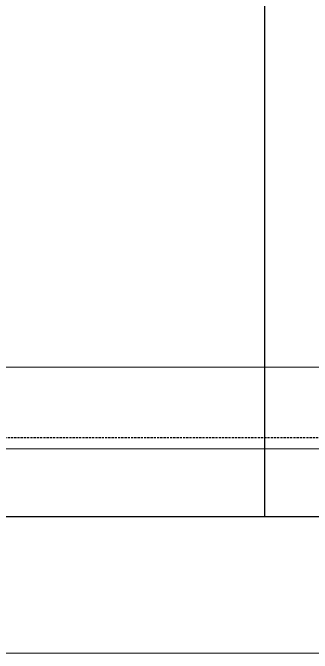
# Model space of a CAD drawing. Extents: x -178977 to 231842, y -29287 to 19916.
# Drawn here: x 20230.8 to 20450.4, y -910 to -440.1 of the extents above; entities that cross this region are included whole.
import ezdxf

# ---------------------------------------------------------------- set-up
doc = ezdxf.new("R2010")
doc.units = 0
doc.header["$LTSCALE"] = 0.25
doc.linetypes.add('DASHDOT', pattern=[25.4, 12.7, -6.35, 0, -6.35])
doc.linetypes.add('HIDDEN', pattern=[9.525, 6.35, -3.175])
doc.layers.add('01-First Floor-FUR$0$FALSE CEILING', color=251, linetype='Continuous')
for name, color, linetype, lineweight in [('01-First Floor-FUR$0$LOADING', 253, 'Continuous', 5), ('01-First Floor-FUR$0$Walls', 251, 'Continuous', 5), ('E-LITE-CLNG-CNDT', 6, 'DASHDOT', 35), ('E-POWR-FLOR-CNDT', 6, 'HIDDEN', 25)]:
    doc.layers.add(name, color=color, linetype=linetype, lineweight=lineweight)

# ---------------------------------------------------------------- blocks, each defined once
blk = doc.blocks.new('01-First Floor-FUR$0$DE13269-P')
for p, q in [((-0.57763, 0), (0.57763, 0)), ((-0.57763, -0.06), (0.5552, -0.06))]:
    blk.add_line(p, q)
blk = doc.blocks.new('01-First Floor-FUR$0$D.131.54.60')
at = {"layer": '01-First Floor-FUR$0$LOADING', "xscale": -1000, "yscale": 1000, "zscale": 1000, "rotation": 270}
blk.add_blockref('01-First Floor-FUR$0$DE13269-P', (11800.92, 3000.63), dxfattribs=at)
blk = doc.blocks.new('01-First Floor-FUR')
at = {"layer": '01-First Floor-FUR$0$FALSE CEILING', "linetype": 'Continuous'}
blk.add_line((20415.56, -810), (20415.56, 1347.62), dxfattribs=at)
at = {"layer": '01-First Floor-FUR$0$FALSE CEILING'}
blk.add_lwpolyline([(19215.56, 1347.62), (23215.56, 1347.62), (23215.56, -810), (19215.56, -810)], close=True, dxfattribs=at)
at = {"layer": '01-First Floor-FUR$0$Walls'}
for p, q in [((23215.56, -810), (19215.56, -810)), ((23315.56, -910), (16176, -910))]:
    blk.add_line(p, q, dxfattribs=at)
at = {"layer": '01-First Floor-FUR$0$LOADING', "rotation": 270}
blk.add_blockref('01-First Floor-FUR$0$D.131.54.60', (17030.3, 11040.92, -0.1), dxfattribs=at)

msp = doc.modelspace()

# ---------------------------------------------------------------- linework, layer by layer
at = {"layer": 'E-POWR-FLOR-CNDT', "elevation": -0.1}
msp.add_lwpolyline([(20623.9, -751.97), (19139.75, -751.97, -0.414214), (19039.75, -651.97), (19039.75, 2052.33)], format="xyb", dxfattribs=at)

# ---------------------------------------------------------------- block references
at = {"layer": 'E-LITE-CLNG-CNDT'}
msp.add_blockref('01-First Floor-FUR', (0, 0), dxfattribs=at)

doc.saveas('drawing.dxf')
